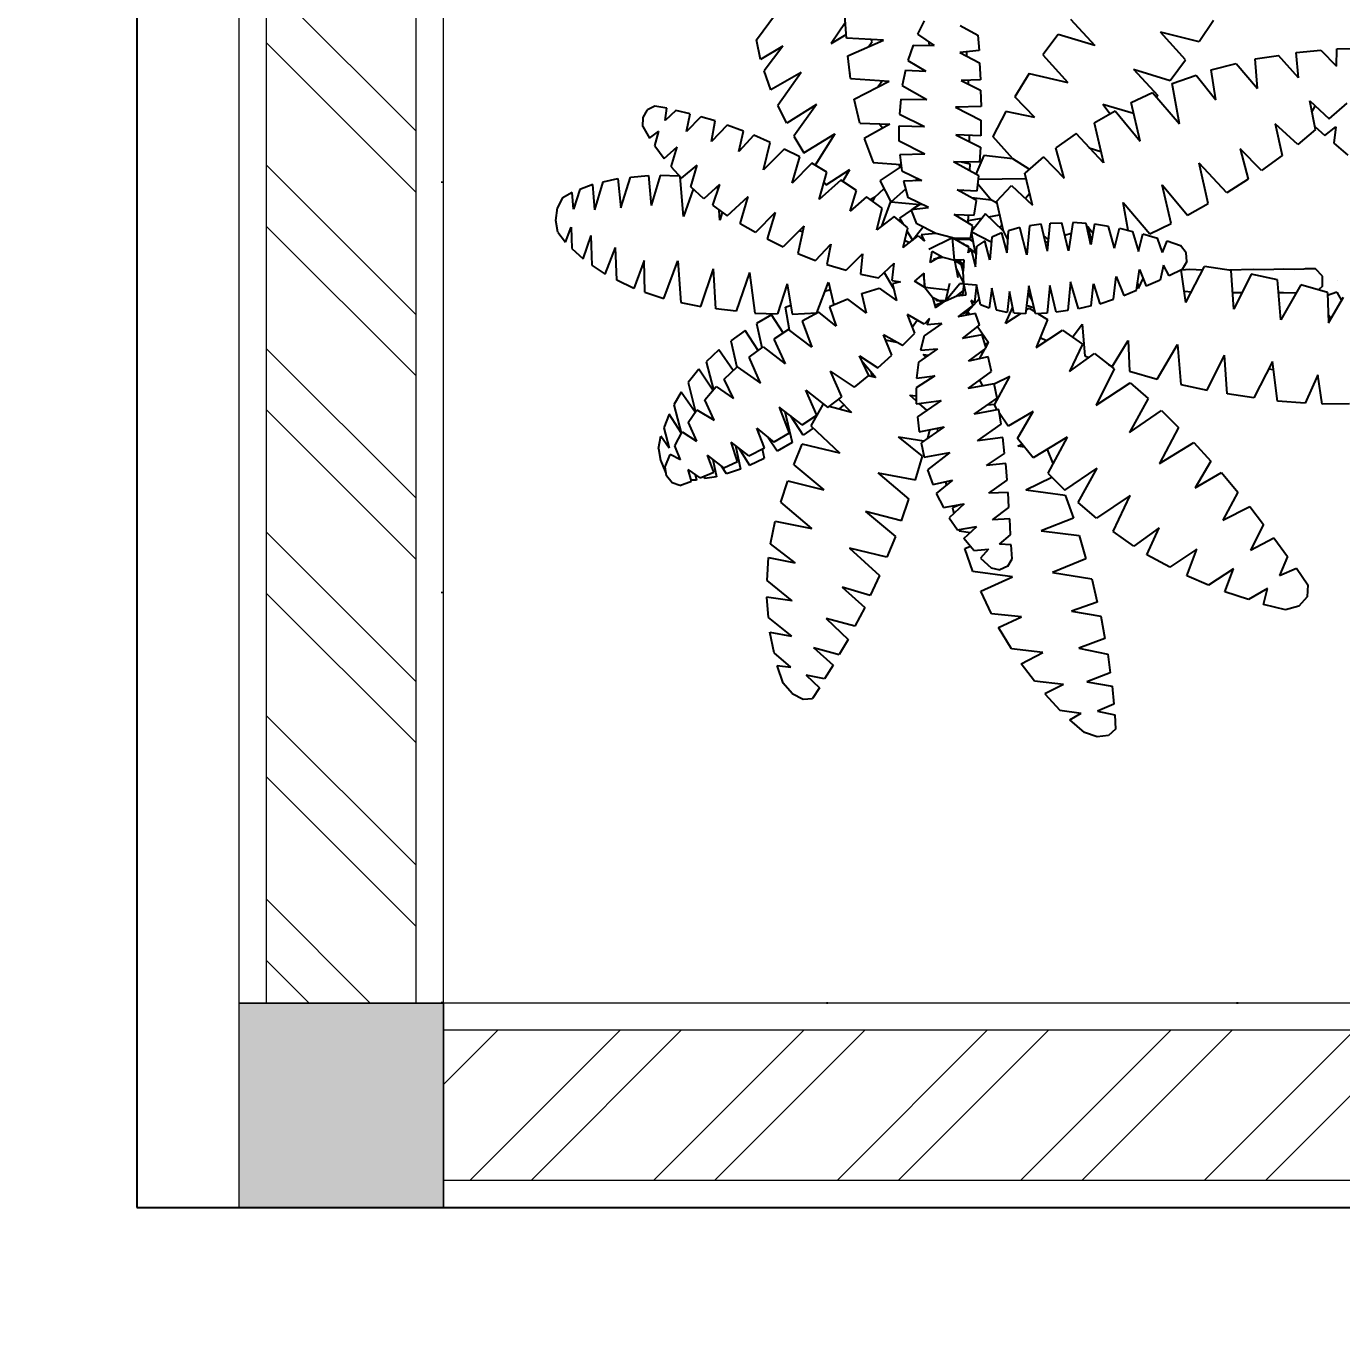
# Model space of a CAD drawing. Header units: millimetres. Extents: x -12161372 to 46643, y -9506984 to 15358.
# Drawn here: x 33984.1 to 34080.6, y 6024.3 to 6120.8 of the extents above; entities that cross this region are included whole.
import ezdxf

# ---------------------------------------------------------------- set-up
doc = ezdxf.new("R2010")
doc.units = ezdxf.units.MM
doc.linetypes.add('ACAD_ISO07W100', pattern=[3, 0, -3])
for name, color, linetype, lineweight in [('arsiran', 202, 'Continuous', 0), ('dimensi', 50, 'Continuous', 5), ('dinding', 110, 'Continuous', 9), ('kolom', 150, 'Continuous', 13), ('tumbuhan', 3, 'Continuous', 5)]:
    doc.layers.add(name, color=color, linetype=linetype, lineweight=lineweight)
doc.layers.add('DIENHOA', color=3, linetype='Continuous')
doc.layers.add('lantai', color=9, linetype='Continuous')
doc.layers.add('lahan', color=253, linetype='Continuous', plot=False)
doc.styles.get("Standard").update_dxf_attribs({"font": 'arial.ttf'})
doc.dimstyles.new('ISO-25', dxfattribs={"dimtxt": 4.5, "dimasz": 10, "dimexe": 10, "dimexo": 10, "dimtad": 1, "dimtxsty": 'Standard', "dimblk": 'ARCHTICK', "dimcen": 2.5, "dimclrt": 256, "dimadec": 0, "dimazin": 0, "dimtfac": 1, "dimtmove": 0, "dimatfit": 3, "dimfxl": 75, "dimfxlon": 1, "dimtfillclr": 256, "dimlwd": -1, "dimlwe": -1, "dimarcsym": 0})
pattern_1 = [(45, (-2274.681, -4513.269), (-6.735192, 6.735192), []), (45, (-2270.191, -4513.269), (-6.735192, 6.735192), [])]

# ---------------------------------------------------------------- blocks, each defined once
blk = doc.blocks.new('*U10')
at = {"layer": 'arsiran'}
h = blk.add_hatch(dxfattribs=at)
h.set_pattern_fill('ANSI32', color=256)
h.set_pattern_definition(pattern_1)
h.paths.add_polyline_path([(0, 5.5), (0, -5.5), (270, -5.5), (270, 5.5)])
blk.add_lwpolyline([(0, -5.5), (270, -5.5), (270, 5.5), (0, 5.5)], close=True, dxfattribs=at)
at = {"layer": 'dinding'}
blk.add_lwpolyline([(0, -7.5), (270, -7.5), (270, 7.5), (0, 7.5)], close=True, dxfattribs=at)
blk = doc.blocks.new('*U4')
at = {"layer": 'arsiran'}
h = blk.add_hatch(dxfattribs=at)
h.set_pattern_fill('ANSI32', color=256)
h.set_pattern_definition(pattern_1)
h.paths.add_polyline_path([(0, 5.5), (0, -5.5), (270, -5.5), (270, 5.5)])
blk.add_lwpolyline([(0, -5.5), (270, -5.5), (270, 5.5), (0, 5.5)], close=True, dxfattribs=at)
at = {"layer": 'dinding'}
blk.add_lwpolyline([(0, -7.5), (270, -7.5), (270, 7.5), (0, 7.5)], close=True, dxfattribs=at)
blk = doc.blocks.new('Cay60-mb')
at = {"layer": 'DIENHOA'}
for p, q in [((-329.02, 153.81), (-316.62, 170.5)), ((-271.15, 164.91), (-280.31, 151.35)), ((-270.48, 154.86), (-271.37, 169.98)), ((-219.76, 166.18), (-224.11, 157.61)), ((-196.3, 163.2), (-184.68, 156.87)), ((-124.35, 167.29), (-108.37, 150.09)), ((-30.95, 166.4), (-40.44, 152.4)), ((-280.31, 151.35), (-270.7, 157.24)), ((-246.35, 153.59), (-270.48, 154.86)), ((-224.11, 157.61), (-213.17, 150.01)), ((-184.68, 156.87), (-183.89, 146.89)), ((-132.28, 157.39), (-142.33, 143.98)), ((-108.37, 150.09), (-132.28, 157.39)), ((-40.44, 152.4), (-65.58, 158.8)), ((-49.27, 140.7), (-65.58, 158.8)), ((-326.45, 141.08), (-329.02, 153.81)), ((-311.82, 149.57), (-326.45, 141.08)), ((-311.82, 149.57), (-323.99, 133.63)), ((-269.47, 143.46), (-246.35, 153.59)), ((-256.07, 149.27), (-253.61, 152.77)), ((-253.61, 152.77), (-254.39, 153.96)), ((-226.91, 150.24), (-230.37, 140.33)), ((-226.91, 150.24), (-213.17, 150.01)), ((-216.29, 150.01), (-216.41, 152.17)), ((-183.89, 146.89), (-196.41, 145.55)), ((-191.83, 143.01), (-191.94, 145.99)), ((22.79, 145.47), (38.99, 146.96)), ((38.99, 146.96), (49.16, 136.68)), ((49.16, 136.68), (49.38, 147.85)), ((49.38, 147.85), (64.24, 148.15)), ((-267.69, 128.49), (-269.47, 143.46)), ((-230.37, 140.33), (-218.75, 133.33)), ((-196.41, 145.55), (-183.56, 138.77)), ((-183.56, 138.77), (-182.89, 127.74)), ((-142.33, 143.98), (-126.02, 125.88)), ((-59.33, 127.3), (-49.27, 140.7)), ((-32.62, 134.15), (-16.2, 138.32)), ((-16.2, 138.32), (-2.35, 122.16)), ((-3.91, 141.3), (11.28, 143.68)), ((-2.35, 122.16), (-3.91, 141.3)), ((24.35, 129.01), (11.28, 143.68)), ((24.35, 129.01), (22.79, 145.47)), ((-319.75, 121.19), (-323.99, 133.63)), ((-299.86, 132.59), (-319.75, 121.19)), ((-299.86, 132.59), (-315.06, 110.99)), ((-268.24, 132.36), (-268.36, 132.14)), ((-268.36, 132.14), (-268.24, 132.21)), ((-268.36, 132.14), (-268.13, 131.47)), ((-268.24, 132.21), (-268.24, 132.36)), ((-231.93, 134.08), (-234.06, 123.95)), ((-231.93, 134.08), (-218.75, 133.33)), ((-151.16, 131.77), (-160.66, 116.57)), ((-151.16, 131.77), (-126.02, 125.88)), ((-83.23, 134.67), (-59.33, 127.3)), ((-83.23, 134.67), (-67.26, 117.47)), ((-57.98, 125.21), (-42.34, 130.8)), ((-42.34, 130.8), (-29.61, 114.71)), ((-29.61, 114.71), (-32.62, 134.15)), ((-267.69, 128.49), (-242.66, 126.93)), ((-265.45, 115.08), (-242.66, 126.93)), ((-250.03, 123.13), (-247.13, 127.15)), ((-234.06, 123.95), (-217.97, 114.78)), ((-182.89, 127.74), (-195.63, 127.22)), ((-195.63, 127.22), (-182.89, 121.04)), ((-190.82, 124.84), (-190.82, 127.37)), ((-182.89, 121.04), (-182.55, 110.32)), ((-53.29, 99.07), (-57.98, 125.21)), ((-261.65, 99.37), (-265.45, 115.08)), ((-234.95, 115.16), (-235.73, 105.33)), ((-234.95, 115.16), (-217.97, 114.78)), ((-147.59, 103.17), (-160.66, 116.57)), ((-103.23, 111.88), (-83.23, 106)), ((-103.23, 111.88), (-98.32, 105.62)), ((-84.8, 112.85), (-70.72, 119.48)), ((-78.77, 87.6), (-84.8, 112.85)), ((-70.72, 119.48), (-53.29, 99.07)), ((-67.26, 117.47), (-68.15, 116.42)), ((35.53, 95.2), (31.84, 114.04)), ((31.84, 114.04), (44.46, 102.2)), ((44.46, 102.2), (56.19, 112.48)), ((-403.2, 97.21), (-402.98, 103.17)), ((-402.98, 103.17), (-400.07, 108.16)), ((-395.27, 110.61), (-400.07, 108.16)), ((-387.45, 109.2), (-395.27, 110.61)), ((-388.68, 101.23), (-387.45, 109.2)), ((-381.64, 107.71), (-388.68, 101.23)), ((-372.26, 105.55), (-381.64, 107.71)), ((-374.83, 94), (-372.26, 105.55)), ((-365.44, 103.54), (-374.83, 94)), ((-355.94, 100.86), (-365.44, 103.54)), ((-309.36, 99.37), (-315.06, 110.99)), ((-289.92, 111.51), (-309.36, 99.37)), ((-289.92, 111.51), (-304.78, 90.88)), ((-235.73, 105.33), (-219.53, 97.28)), ((-182.55, 110.32), (-199.31, 109.87)), ((-199.31, 109.87), (-182.67, 101.3)), ((-197.19, 109.87), (-198.42, 109.35)), ((-166.47, 107.04), (-174.85, 90.73)), ((-147.59, 103.17), (-166.47, 107.04)), ((-108.82, 99.74), (-95.19, 107.41)), ((-95.19, 107.41), (-78.77, 87.6)), ((33.18, 106.67), (35.19, 110.61)), ((35.19, 110.61), (35.3, 110.69)), ((-403.2, 97.21), (-398.85, 89.68)), ((-358.51, 87.52), (-355.94, 100.86)), ((-348.24, 98.1), (-358.51, 87.52)), ((-337.51, 94.3), (-348.24, 98.1)), ((-261.65, 99.37), (-242.21, 98.77)), ((-242.21, 98.77), (-258.86, 89.54)), ((-246.91, 96.16), (-249.03, 98.92)), ((-235.96, 97.8), (-219.53, 97.28)), ((-235.96, 87.75), (-235.96, 97.8)), ((-219.87, 97.28), (-219.76, 97.28)), ((-182.67, 101.3), (-182.67, 91.25)), ((-108.82, 99.74), (-102.79, 73.45)), ((9.27, 98.92), (13.74, 78.36)), ((23.91, 85.59), (9.27, 98.92)), ((35.53, 95.2), (23.91, 85.59)), ((35.08, 97.28), (41.56, 91.47)), ((41.56, 91.47), (48.82, 97.13)), ((48.82, 97.13), (47.48, 86.48)), ((-398.85, 89.68), (-392.81, 94.15)), ((-395.27, 84.55), (-392.81, 94.15)), ((-340.64, 80.9), (-337.51, 94.3)), ((-330.92, 91.55), (-340.64, 80.9)), ((-320.08, 86.93), (-330.92, 91.55)), ((-324.44, 69.05), (-320.08, 86.93)), ((-304.78, 90.88), (-298.3, 80)), ((-298.3, 80), (-277.96, 92.37)), ((-277.96, 92.37), (-290.92, 72.03)), ((-258.86, 89.54), (-253.05, 73.82)), ((-219.2, 79.18), (-235.96, 87.75)), ((-182.67, 91.25), (-199.09, 91.77)), ((-199.09, 91.77), (-182.89, 83.73)), ((-190.15, 87.3), (-190.15, 91.47)), ((-161.89, 76.13), (-174.85, 90.73)), ((-120.66, 92.66), (-133.84, 83.35)), ((-102.79, 73.45), (-120.66, 92.66)), ((47.48, 86.48), (56.53, 78.59)), ((-395.27, 84.55), (-389.35, 76.43)), ((-389.35, 76.43), (-380.75, 83.95)), ((-384.66, 70.92), (-380.75, 83.95)), ((-311.03, 82.46), (-324.44, 69.05)), ((-300.75, 77.4), (-311.03, 82.46)), ((-305.78, 60.19), (-300.75, 77.4)), ((-219.2, 79.18), (-235.62, 78.81)), ((-235.62, 78.81), (-234.28, 68.23)), ((-180.88, 78.44), (-186.02, 66.15)), ((-182.89, 83.73), (-183.56, 73.89)), ((-161.89, 76.13), (-180.88, 78.44)), ((-141.89, 77.47), (-154.07, 66.82)), ((-141.89, 77.47), (-128.48, 63.47)), ((-128.48, 63.47), (-133.84, 83.35)), ((-112.17, 83.43), (-104.57, 80.97)), ((-13.63, 82.76), (-8.49, 62.95)), ((0.22, 68.46), (-13.63, 82.76)), ((13.74, 78.36), (0.22, 68.46)), ((-384.66, 70.92), (-377.95, 63.47)), ((-377.95, 63.47), (-367.68, 71.96)), ((-371.92, 57.81), (-367.68, 71.96)), ((-293.05, 73.3), (-305.78, 60.19)), ((-283.1, 67.49), (-293.05, 73.3)), ((-283.66, 59.22), (-268.24, 69.13)), ((-272.82, 61.38), (-268.24, 69.13)), ((-253.05, 73.82), (-234.84, 72.41)), ((-234.73, 71.06), (-248.36, 61.98)), ((-235.29, 70.69), (-236.07, 72.55)), ((-183.56, 73.89), (-200.65, 74.27)), ((-184.12, 65.18), (-200.65, 74.27)), ((-195.51, 74.12), (-189.93, 73)), ((-189.93, 73), (-190.15, 68.46)), ((-151.16, 69.43), (-161.89, 76.13)), ((-34.52, 47.08), (-40.44, 73.37)), ((-22.35, 53.93), (-40.44, 73.37)), ((-434.6, 42.84), (-429.01, 61.08)), ((-429.01, 61.08), (-419.51, 63.32)), ((-419.51, 63.32), (-417.5, 44.25)), ((-417.5, 44.25), (-411.25, 64.21)), ((-411.25, 64.21), (-399.4, 65.33)), ((-399.4, 65.33), (-397.73, 45.67)), ((-391.81, 65.26), (-397.73, 45.67)), ((-379.41, 64.96), (-391.81, 65.26)), ((-376.61, 38.44), (-378.96, 64.51)), ((-288.13, 49.54), (-283.1, 67.49)), ((-274.05, 62.28), (-288.13, 49.54)), ((-285, 60.86), (-283.66, 59.22)), ((-263.78, 55.57), (-274.05, 62.28)), ((-241.32, 48.05), (-248.36, 61.98)), ((-234.28, 68.23), (-221.21, 62.13)), ((-221.21, 62.13), (-233.16, 61.68)), ((-233.16, 61.68), (-230.48, 51.03)), ((-225.57, 61.9), (-224, 63.32)), ((-185.24, 55.2), (-184.12, 65.18)), ((-184.45, 62.95), (-153.28, 63.32)), ((-149.04, 46.04), (-154.07, 66.82)), ((-8.49, 62.95), (-22.35, 53.93)), ((-449.34, 54.23), (-455.71, 50.58)), ((-448.45, 43.36), (-449.34, 54.23)), ((-444.32, 56.24), (-448.45, 43.36)), ((-435.71, 59.45), (-444.32, 56.24)), ((-434.6, 42.84), (-435.71, 59.45)), ((-370.36, 56.39), (-376.61, 38.44)), ((-363.43, 50.14), (-371.92, 57.81)), ((-353.26, 59.37), (-363.43, 50.14)), ((-353.26, 59.37), (-357.73, 45.89)), ((-354.27, 56.32), (-354.38, 58.33)), ((-348.24, 39.04), (-334.61, 51.7)), ((-339.63, 33.75), (-334.61, 51.7)), ((-268.02, 42.02), (-263.78, 55.57)), ((-251.82, 51.18), (-245.9, 56.91)), ((-231.93, 56.39), (-241.32, 48.05)), ((-198.19, 56.02), (-185.24, 55.2)), ((-185.68, 49.09), (-198.19, 56.02)), ((-194.17, 55.72), (-196.07, 54.75)), ((-184.79, 59.89), (-175.74, 49.24)), ((-172.61, 48.27), (-162.78, 58.85)), ((-162.78, 58.85), (-149.04, 46.04)), ((-150.94, 53.41), (-153.73, 50.36)), ((-58.54, 33.97), (-64.58, 59.22)), ((-64.58, 59.22), (-48.04, 39.41)), ((-459.85, 35.84), (-458.84, 44.1)), ((-455.71, 50.58), (-458.84, 44.1)), ((-357.73, 45.89), (-348.24, 39.04)), ((-257.3, 51.33), (-268.02, 42.02)), ((-247.02, 43.88), (-257.3, 51.33)), ((-251.82, 51.18), (-254.84, 49.47)), ((-253.27, 48.35), (-251.82, 51.18)), ((-250.7, 29.8), (-247.02, 43.88)), ((-247.35, 32.33), (-241.54, 48.27)), ((-241.32, 48.05), (-222.66, 46.34)), ((-216.96, 44.33), (-230.48, 51.03)), ((-228.25, 43.21), (-216.96, 44.33)), ((-224.56, 33.68), (-228.25, 43.21)), ((-222.66, 46.34), (-227.24, 43.28)), ((-224.67, 46.49), (-224.11, 45.29)), ((-222.66, 46.34), (-221.54, 46.49)), ((-175.74, 49.24), (-188.92, 50.81)), ((-187.13, 39.48), (-185.68, 49.09)), ((-172.39, 47.16), (-175.74, 49.24)), ((-172.61, 48.27), (-168.14, 29.13)), ((-86.59, 29.43), (-89.94, 47.68)), ((-89.94, 47.68), (-72.62, 27.27)), ((-48.04, 39.41), (-34.52, 47.08)), ((-458.62, 28.31), (-459.85, 35.84)), ((-353.04, 36.13), (-353.49, 42.76)), ((-351.36, 41.2), (-353.04, 36.13)), ((-316.95, 41.12), (-329.69, 28.01)), ((-316.95, 41.12), (-322.09, 23.92)), ((-239.31, 38.44), (-250.7, 29.8)), ((-230.37, 31.22), (-239.31, 38.44)), ((-228.14, 42.69), (-235.84, 37.47)), ((-235.84, 37.47), (-233.72, 33.9)), ((-187.92, 32.48), (-200.21, 39.86)), ((-200.21, 39.86), (-187.13, 39.48)), ((-190.93, 34.2), (-190.71, 39.56)), ((-190.93, 35.84), (-182.11, 37.47)), ((-179.76, 40.38), (-188.59, 29.06)), ((-168.14, 29.13), (-179.76, 40.38)), ((-177.64, 38.29), (-170.6, 39.56)), ((-137.53, 34.12), (-129.93, 34.42)), ((-125.58, 16.25), (-129.93, 34.42)), ((-122.78, 34.57), (-125.58, 16.25)), ((-114.18, 33.97), (-122.78, 34.57)), ((-458.62, 28.31), (-453.59, 21.76)), ((-453.59, 21.76), (-450.01, 31.52)), ((-450.01, 31.52), (-449.46, 17.59)), ((-442.08, 10.88), (-436.83, 26.08)), ((-436.27, 6.64), (-436.83, 26.08)), ((-329.69, 28.01), (-339.63, 33.75)), ((-298.3, 32.26), (-311.7, 18.78)), ((-298.3, 32.26), (-302.21, 14.38)), ((-301.2, 29.36), (-299.08, 28.69)), ((-233.83, 33.97), (-233.83, 33.97)), ((-233.5, 18.26), (-230.37, 31.22)), ((-233.5, 18.26), (-223.56, 25.85)), ((-230.93, 29.13), (-227.24, 23.1)), ((-227.24, 23.1), (-220.65, 31.66)), ((-212.05, 27.49), (-224.56, 33.68)), ((-223.56, 25.85), (-219.53, 22.43)), ((-212.05, 27.49), (-221.66, 26.67)), ((-221.66, 26.67), (-219.53, 22.43)), ((-201.21, 24.59), (-212.05, 27.49)), ((-189.48, 24.37), (-187.92, 32.48)), ((-186.24, 14.53), (-188.81, 28.24)), ((-188.7, 28.61), (-175.96, 21.98)), ((-169.04, 27.94), (-175.63, 24.96)), ((-169.04, 32.86), (-170.38, 31.22)), ((-165.68, 14.91), (-169.04, 27.94)), ((-168.14, 29.13), (-165.24, 23.17)), ((-165.68, 14.91), (-164.79, 29.28)), ((-157.42, 31.37), (-164.79, 29.28)), ((-152.84, 13.64), (-157.42, 31.37)), ((-150.94, 32.41), (-152.84, 13.64)), ((-143.34, 33.53), (-150.94, 32.41)), ((-139.32, 16.02), (-143.34, 33.53)), ((-139.32, 16.02), (-137.53, 34.12)), ((-123.9, 27.49), (-128.03, 26.08)), ((-111.05, 19.97), (-114.18, 33.97)), ((-113.96, 32.56), (-112.5, 31.44)), ((-112.5, 31.44), (-113.62, 31.07)), ((-112.5, 31.44), (-110.83, 21.54)), ((-112.5, 31.44), (-109.71, 27.79)), ((-108.71, 33.6), (-111.05, 19.97)), ((-99.43, 32.11), (-108.71, 33.6)), ((-95.63, 17.81), (-99.43, 32.11)), ((-95.63, 17.81), (-92.4, 30.92)), ((-92.4, 30.92), (-83.79, 28.76)), ((-83.79, 28.76), (-79.99, 15.73)), ((-79.99, 15.73), (-77.09, 27.2)), ((-77.09, 27.2), (-67.59, 24.44)), ((-72.62, 27.27), (-58.54, 33.97)), ((-449.46, 17.59), (-442.08, 10.88)), ((-427.78, 0.83), (-420.97, 18.26)), ((-420.07, -3.04), (-420.97, 18.26)), ((-322.09, 23.92), (-311.7, 18.78)), ((-290.59, 9.92), (-280.65, 20.49)), ((-280.65, 20.49), (-283.21, 7.16)), ((-229.37, 21.39), (-232.49, 22.8)), ((-227.69, 22.73), (-227.47, 23.4)), ((-227.24, 23.1), (-227.24, 23.02)), ((-201.21, 24.59), (-216.74, 17.07)), ((-199.98, 10.06), (-201.21, 24.59)), ((-190.37, 18.41), (-201.21, 24.59)), ((-201.21, 24.59), (-189.48, 24.37)), ((-199.87, 24.51), (-200.54, 24.14)), ((-199.76, 23.69), (-190.15, 23.77)), ((-194.51, 21.24), (-194.73, 20.86)), ((-192.61, 19.6), (-194.51, 21.24)), ((-193.61, 20.19), (-191.04, 19.45)), ((-191.04, 19.45), (-191.16, 18.78)), ((-191.04, 14.91), (-190.37, 18.41)), ((-190.15, 23.77), (-190.6, 24.37)), ((-190.49, 17.89), (-186.24, 14.53)), ((-190.15, 23.77), (-187.69, 22.21)), ((-186.35, 5.75), (-185.46, 19.23)), ((-180.21, 22.73), (-185.46, 19.23)), ((-176.86, 10.21), (-180.21, 22.73)), ((-175.63, 24.96), (-176.86, 10.21)), ((-152.5, 17.22), (-153.73, 16.77)), ((-138.65, 23.55), (-141.55, 25.71)), ((-140.66, 21.61), (-138.76, 22.35)), ((-64.24, 15.13), (-67.59, 24.44)), ((-64.24, 15.13), (-61.34, 22.65)), ((-61.34, 22.65), (-52.51, 19.67)), ((-48.94, 14.91), (-52.51, 19.67)), ((-402.42, 9.77), (-409.12, -8.33)), ((-401.86, -10.86), (-402.42, 9.77)), ((-389.57, -14.96), (-380.41, 9.62)), ((-380.41, 9.62), (-378.51, -17.49)), ((-302.21, 14.38), (-290.59, 9.92)), ((-270.7, 3.59), (-259.86, 14.24)), ((-259.86, 14.24), (-261.32, 0.98)), ((-215.74, 8.58), (-214.62, 15.87)), ((-208.92, 12.75), (-215.74, 8.58)), ((-214.62, 15.87), (-207.58, 12.08)), ((-213.5, 10.96), (-207.58, 12.08)), ((-213.5, 10.96), (-213.05, 10.21)), ((-207.58, 12.08), (-199.98, 10.06)), ((-193.84, 10.29), (-199.98, 10.06)), ((-199.98, 10.06), (-197.86, -1.33)), ((-199.98, 10.06), (-194.17, 6.34)), ((-199.09, 9.47), (-199.31, 10.06)), ((-197.19, 8.87), (-199.09, 9.39)), ((-196.18, 10.06), (-197.52, 8.43)), ((-194.4, 2.91), (-196.18, 10.06)), ((-193.84, 10.29), (-194.4, 2.91)), ((-189.03, 16.69), (-191.04, 14.91)), ((-189.03, 16.69), (-186.35, 5.75)), ((-187.47, 15.43), (-186.58, 15.8)), ((-186.24, 14.53), (-185.91, 13.64)), ((-165.57, 16.69), (-166.24, 16.99)), ((-48.49, 9.1), (-51.51, 3.96)), ((-48.49, 9.1), (-48.94, 14.91)), ((-436.27, 6.64), (-427.78, 0.83)), ((-365.44, -20.17), (-357.17, 4.33)), ((-355.61, -21.74), (-357.17, 4.33)), ((-333.6, 2.02), (-342.43, -23.3)), ((-333.6, 2.02), (-330.25, -24.57)), ((-283.21, 7.16), (-270.7, 3.59)), ((-261.32, 0.98), (-249.47, -1.41)), ((-249.47, -1.41), (-239.31, 8.2)), ((-245.9, 2.02), (-239.87, -8.03)), ((-240.65, -3.27), (-239.31, 8.2)), ((-219.87, 1.57), (-226.13, -3.56)), ((-220.43, 1.13), (-219.87, 0.61)), ((-219.87, 1.57), (-219.65, -6.25)), ((-199.09, 5.07), (-193.84, -5.35)), ((-195.85, 8.43), (-194.06, 7.91)), ((-193.84, -5.35), (-194.4, 2.91)), ((-81.22, -9.6), (-79.21, 3.88)), ((-78.88, 2.99), (-79.44, 2.99)), ((-79.21, 3.88), (-74.85, -6.99)), ((-63.68, 6.79), (-65.81, -2.89)), ((-59.88, -0.21), (-63.68, 6.79)), ((-51.51, 3.96), (-59.88, -0.21)), ((-46.48, 3.88), (-52.06, 3.59)), ((-49.05, -17.57), (-52.06, 3.66)), ((-49.05, -17.57), (-36.98, 5.97)), ((-38.21, 3.59), (-46.48, 3.88)), ((-19.55, 3.36), (-36.98, 5.97)), ((-5.14, 4.03), (-20.61, 3.52)), ((-17.88, -21.81), (-19.55, 3.36)), ((-6.48, 0.98), (-17.88, -21.81)), ((10.72, -2.67), (-6.48, 0.98)), ((1.9, 3.73), (-5.14, 4.03)), ((14.52, 4.11), (1.9, 3.73)), ((21.9, 3.88), (14.52, 4.11)), ((27.93, 4.26), (21.9, 3.88)), ((28.82, 4.33), (27.93, 4.26)), ((35.41, 4.33), (28.82, 4.33)), ((39.99, -0.29), (35.41, 4.33)), ((-409.12, -8.33), (-420.07, -3.04)), ((-309.02, -5.43), (-315.39, -24.94)), ((-309.02, -5.43), (-305.78, -25.16)), ((-289.81, -24.27), (-282.21, -4.31)), ((-282.21, -4.31), (-278.63, -19.21)), ((-260.42, -11.76), (-249.14, -8.11)), ((-249.14, -8.11), (-237.74, -16.3)), ((-240.65, -3.27), (-235.17, -4.09)), ((-235.17, -4.09), (-240.43, -5.43)), ((-240.43, -5.43), (-237.74, -16.3)), ((-219.31, -7.81), (-226.13, -3.56)), ((-220.09, -0.21), (-219.31, -7.81)), ((-219.87, -0.21), (-220.09, -0.21)), ((-219.65, -6.25), (-219.53, -6.32)), ((-204.23, -9.6), (-219.31, -7.81)), ((-219.31, -7.81), (-214.28, -14.14)), ((-203.22, -5.2), (-205.79, -16.45)), ((-205.79, -16.45), (-196.63, -5.28)), ((-193.84, -5.35), (-196.63, -5.28)), ((-193.84, -5.35), (-194.73, -12.88)), ((-192.27, -12.58), (-193.84, -5.35)), ((-193.84, -5.35), (-185.57, -6.02)), ((-185.57, -6.02), (-186.8, -17.49)), ((-182.89, -19.13), (-185.57, -6.02)), ((-175.63, -8.18), (-177.3, -21.29)), ((-172.5, -22.48), (-175.63, -8.18)), ((-151.5, -6.69), (-153.73, -25.02)), ((-147.14, -24.87), (-151.5, -6.69)), ((-137.75, -6.4), (-139.54, -24.57)), ((-133.73, -23.97), (-137.75, -6.4)), ((-124.24, -4.09), (-126.13, -22.86)), ((-119.1, -21.74), (-124.24, -4.09)), ((-110.72, -19.73), (-109.38, -5.28)), ((-109.38, -5.28), (-105.24, -18.39)), ((-96.31, -15.33), (-94.52, -0.59)), ((-94.52, -0.59), (-89.49, -13.1)), ((-80.55, -4.68), (-79.88, -8.41)), ((-79.21, -6.84), (-80.22, -6.77)), ((-79.88, -8.41), (-76.98, -2)), ((-65.81, -2.89), (-74.85, -6.99)), ((12.85, -28.81), (10.72, -2.67)), ((25.81, -6.02), (12.85, -28.81)), ((43.23, -10.94), (25.81, -6.02)), ((39.99, -6.84), (37.42, -9.37)), ((39.99, -6.84), (39.99, -0.29)), ((49.94, -3.19), (49.94, -3.19)), ((49.94, -3.19), (49.94, -3.19)), ((-401.86, -10.86), (-389.57, -14.96)), ((-281.09, -9.23), (-284.56, -10.34)), ((-269.47, -15.41), (-281.43, -20.32)), ((-257.41, -24.42), (-269.47, -15.41)), ((-257.41, -24.42), (-260.42, -11.76)), ((-214.28, -14.14), (-207.24, -17.49)), ((-214.28, -14.14), (-212.27, -21.14)), ((-214.17, -14.81), (-213.84, -14.36)), ((-212.27, -21.14), (-205.79, -16.45)), ((-211.71, -16.38), (-211.38, -15.56)), ((-205.79, -16.45), (-211.71, -16.38)), ((-205.79, -16.45), (-198.53, -13.32)), ((-198.53, -13.32), (-193.06, -8.93)), ((-198.53, -13.32), (-192.27, -12.58)), ((-198.08, -12.95), (-197.86, -13.25)), ((-194.84, -12.88), (-196.41, -11.61)), ((-194.73, -12.88), (-194.84, -12.88)), ((-183.78, -15.11), (-191.27, -23.45)), ((-186.8, -17.49), (-189.03, -16.3)), ((-187.8, -19.35), (-189.03, -16.3)), ((-175.29, -10.19), (-175.96, -10.64)), ((-164.01, -10.42), (-165.68, -24.05)), ((-163.45, -13.4), (-164.34, -12.88)), ((-161.22, -24.42), (-164.01, -10.42)), ((-152.17, -11.53), (-149.26, -16.45)), ((-105.24, -18.39), (-96.31, -15.33)), ((-89.49, -13.1), (-81.22, -9.6)), ((-49.83, -10.49), (-50.05, -10.49)), ((-45.58, -10.72), (-49.83, -10.49)), ((-18.66, -11.09), (-17.32, -11.09)), ((-17.32, -11.09), (-12.51, -10.94)), ((11.39, -11.09), (14.52, -10.94)), ((14.52, -10.94), (21.9, -11.31)), ((21.9, -11.31), (22.79, -11.31)), ((49.38, -10.86), (43.23, -13.1)), ((43.23, -10.94), (43.9, -30.82)), ((43.9, -30.82), (53.74, -13.99)), ((49.38, -10.86), (52.4, -16.23)), ((-378.51, -17.49), (-365.44, -20.17)), ((-342.43, -23.3), (-355.61, -21.74)), ((-330.25, -24.57), (-315.39, -24.94)), ((-319.3, -25.61), (-329.13, -31.27)), ((-311.59, -37.38), (-319.3, -25.61)), ((-310.14, -20.62), (-306.79, -19.21)), ((-307.57, -35.67), (-310.14, -20.62)), ((-305.78, -25.16), (-289.81, -24.27)), ((-288.35, -23.9), (-299.3, -29.71)), ((-277.18, -33.06), (-288.35, -23.9)), ((-281.43, -20.32), (-277.18, -33.06)), ((-219.76, -31.72), (-230.59, -25.39)), ((-225.9, -37.6), (-230.59, -25.39)), ((-212.83, -19.21), (-207.69, -17.27)), ((-187.8, -19.35), (-197.86, -26.88)), ((-186.24, -24.79), (-197.86, -26.88)), ((-195.63, -25.16), (-191.27, -23.45)), ((-191.27, -23.45), (-192.5, -25.91)), ((-191.94, -22.48), (-191.27, -23.45)), ((-191.27, -23.45), (-191.27, -21.96)), ((-191.27, -23.45), (-189.93, -25.46)), ((-183.67, -32.17), (-186.24, -24.79)), ((-177.3, -21.29), (-182.89, -19.13)), ((-165.68, -24.05), (-172.5, -22.48)), ((-166.69, -31.35), (-162, -20.62)), ((-156.63, -24.79), (-166.69, -31.35)), ((-153.73, -25.02), (-161.22, -24.42)), ((-153.51, -22.78), (-151.16, -21.22)), ((-148.14, -20.99), (-153.17, -19.58)), ((-151.16, -21.22), (-147.47, -23.53)), ((-147.59, -23.45), (-147.59, -23.53)), ((-139.54, -24.57), (-147.14, -24.87)), ((-145.46, -24.87), (-139.21, -28.66)), ((-126.13, -22.86), (-133.73, -23.97)), ((-110.72, -19.73), (-119.1, -21.74)), ((43.68, -25.24), (45.58, -27.85)), ((-329.13, -31.27), (-325.56, -46.91)), ((-299.3, -29.71), (-293.05, -46.61)), ((-227.47, -33.73), (-224.23, -29.19)), ((-216.18, -27.99), (-219.76, -31.72)), ((-208.14, -31.35), (-219.76, -39.24)), ((-217.75, -32.24), (-216.18, -27.99)), ((-208.14, -31.35), (-217.75, -32.24)), ((-197.08, -26.28), (-197.08, -26.58)), ((-183.67, -32.17), (-194.84, -41.03)), ((-184.9, -33.13), (-177.75, -43.56)), ((-166.24, -30.15), (-165.46, -30.53)), ((-139.21, -28.66), (-146.69, -46.91)), ((-123.01, -40.21), (-116.75, -31.79)), ((-116.75, -31.79), (-114.85, -52.42)), ((-336.39, -35.89), (-345.78, -42.52)), ((-345.78, -42.52), (-341.98, -59.72)), ((-328.01, -48.85), (-336.39, -35.89)), ((-308.13, -35.14), (-317.74, -41.4)), ((-317.74, -41.4), (-310.47, -57.64)), ((-293.05, -46.61), (-308.13, -35.14)), ((-233.83, -45.57), (-246.23, -38.57)), ((-240.76, -51.83), (-246.23, -38.57)), ((-237.52, -43.56), (-244.89, -42.07)), ((-233.83, -45.57), (-225.9, -37.6)), ((-219.76, -39.24), (-222.21, -48.7)), ((-182, -38.57), (-194.84, -41.03)), ((-179.31, -47.43), (-182, -38.57)), ((-146.69, -46.91), (-129.6, -35.52)), ((-144.12, -40.43), (-144.01, -40.43)), ((-144.01, -40.43), (-139.88, -42.37)), ((-129.6, -35.52), (-116.53, -44.68)), ((-96.98, -59.05), (-86.7, -42.37)), ((-86.7, -42.37), (-85.8, -62.33)), ((-353.6, -48.48), (-361.98, -56.3)), ((-344.33, -62.03), (-353.6, -48.48)), ((-333.94, -53.32), (-324.77, -46.39)), ((-324.77, -46.39), (-310.47, -57.64)), ((-210.93, -47.88), (-223.44, -56.45)), ((-222.21, -48.7), (-210.93, -47.88)), ((-190.82, -55.92), (-179.31, -47.43)), ((-183.56, -54.36), (-180.21, -48.1)), ((-180.21, -44.83), (-177.75, -43.56)), ((-179.54, -46.84), (-177.75, -43.56)), ((-116.53, -44.68), (-124.91, -62.63)), ((-124.91, -62.63), (-108.71, -50.86)), ((-108.71, -50.86), (-95.86, -60.84)), ((-67.82, -67.54), (-54.52, -44.9)), ((-54.52, -44.9), (-52.4, -71.04)), ((-361.98, -56.3), (-357.17, -74.55)), ((-350.25, -67.54), (-341.76, -59.57)), ((-341.76, -59.57), (-326.56, -70.23)), ((-326.56, -70.23), (-333.94, -53.32)), ((-261.88, -52.42), (-249.92, -60.24)), ((-255.84, -65.09), (-261.88, -52.42)), ((-260.54, -55.4), (-251.15, -66.5)), ((-249.92, -60.24), (-240.76, -51.83)), ((-223.44, -56.45), (-224.78, -66.95)), ((-220.32, -51.53), (-216.74, -51.9)), ((-218.64, -53.17), (-220.32, -51.53)), ((-178.09, -53.09), (-190.82, -55.92)), ((-175.74, -62.48), (-178.09, -53.09)), ((-114.85, -52.42), (-112.28, -53.47)), ((-99.32, -58.23), (-96.98, -59.05)), ((-35.19, -74.77), (-23.8, -51.98)), ((-22.12, -77.08), (-23.8, -51.98)), ((7.37, -56.15), (-4.69, -79.68)), ((10.72, -81.84), (7.37, -56.15)), ((-366.78, -61.06), (-373.71, -69.7)), ((-357.51, -74.84), (-366.78, -61.06)), ((-344.1, -80.21), (-350.25, -67.54)), ((-265.23, -72.91), (-280.76, -62.26)), ((-273.49, -79.16), (-280.76, -62.26)), ((-265.23, -72.91), (-255.84, -65.09)), ((-251.15, -66.5), (-256.18, -65.38)), ((-255.84, -65.09), (-255.95, -65.23)), ((-255.95, -65.23), (-255.73, -65.53)), ((-253.72, -65.98), (-254.39, -62.78)), ((-212.83, -65.46), (-225.01, -73.28)), ((-224.78, -66.95), (-212.83, -65.46)), ((-190.93, -73.73), (-175.74, -62.48)), ((-181.44, -72.01), (-183.34, -68.14)), ((-163.9, -65.76), (-174.06, -70.9)), ((-173.95, -84.38), (-163.9, -65.76)), ((-95.86, -60.84), (-107.48, -84.53)), ((-85.8, -62.33), (-67.82, -67.54)), ((8.04, -61.59), (4.8, -61.06)), ((37.09, -64.86), (28.82, -83.18)), ((39.77, -83.86), (37.09, -64.86)), ((-378.29, -75.96), (-382.98, -84.3)), ((-369.13, -89.14), (-378.29, -75.96)), ((-373.71, -69.7), (-368.9, -88.85)), ((-362.76, -81.1), (-355.39, -72.46)), ((-355.39, -72.46), (-344.1, -80.21)), ((-289.69, -91.01), (-296.96, -74.84)), ((-296.96, -74.84), (-282.54, -86.02)), ((-225.01, -73.28), (-224.9, -83.63)), ((-174.06, -70.67), (-190.93, -73.73)), ((-172.16, -80.06), (-174.06, -70.67)), ((-107.48, -84.53), (-85.47, -69.93)), ((-85.47, -69.93), (-73.63, -80.13)), ((-52.4, -71.04), (-35.19, -74.77)), ((-4.69, -79.68), (-22.12, -77.08)), ((-382.98, -84.3), (-378.18, -102.62)), ((-356.73, -94.43), (-362.76, -81.1)), ((-285.78, -84.15), (-293.6, -97.93)), ((-282.54, -86.02), (-273.49, -79.16)), ((-267.13, -89.29), (-281.65, -85.34)), ((-275.62, -80.73), (-267.13, -89.29)), ((-272.04, -84.38), (-275.28, -87.06)), ((-225.01, -81.77), (-229.03, -78.05)), ((-229.03, -78.05), (-225.01, -78.42)), ((-224.9, -83.63), (-208.7, -81.4)), ((-208.7, -81.4), (-224.11, -92.2)), ((-223.11, -83.41), (-218.08, -87.95)), ((-209.48, -81.55), (-209.14, -81.7)), ((-187.13, -90.33), (-172.16, -80.06)), ((-178.53, -84.38), (-173.73, -83.86)), ((-172.05, -87.5), (-173.95, -84.38)), ((-73.63, -80.13), (-85.92, -102.48)), ((28.82, -83.18), (10.72, -81.84)), ((57.65, -83.78), (39.77, -83.86)), ((-386.11, -90.41), (-389.57, -99.27)), ((-378.18, -102.62), (-386.11, -90.41)), ((-373.6, -95.85), (-368.01, -87.58)), ((-368.01, -87.58), (-356.73, -94.43)), ((-299.3, -97.34), (-314.27, -85.87)), ((-314.27, -85.87), (-307.68, -102.85)), ((-310.59, -88.77), (-305.89, -108.88)), ((-298.63, -104.19), (-306.79, -91.68)), ((-299.3, -97.34), (-289.69, -91.01)), ((-224.11, -92.2), (-222.89, -101.88)), ((-170.93, -87.28), (-187.13, -90.33)), ((-169.59, -96.89), (-170.93, -87.28)), ((-165.01, -98.23), (-170.71, -89.59)), ((-148.59, -88.62), (-165.01, -98.23)), ((-158.87, -106.2), (-148.59, -88.62)), ((-149.6, -89.22), (-149.26, -89.81)), ((-85.92, -102.48), (-64.91, -88.1)), ((-64.91, -88.1), (-53.85, -99.12)), ((-389.57, -99.27), (-386.11, -112.6)), ((-382.42, -110.97), (-377.62, -102.03)), ((-378.18, -103.07), (-378.18, -102.62)), ((-377.62, -102.03), (-368.12, -108.14)), ((-373.6, -95.85), (-368.12, -108.14)), ((-328.8, -99.65), (-317.74, -108.73)), ((-323.88, -112.38), (-328.8, -99.65)), ((-327.23, -103.89), (-327.9, -100.46)), ((-307.68, -102.85), (-317.74, -108.73)), ((-292.04, -99.5), (-298.63, -104.19)), ((-293.6, -97.93), (-274.72, -115.96)), ((-222.89, -101.88), (-206.69, -98.75)), ((-206.69, -98.75), (-221.66, -109.1)), ((-217.41, -106.12), (-215.96, -100.54)), ((-210.82, -101.66), (-211.04, -99.65)), ((-185.01, -107.76), (-169.59, -96.89)), ((-53.85, -99.12), (-66.36, -122.59)), ((-392.92, -112.9), (-391.36, -104.78)), ((-386.11, -112.6), (-391.36, -104.78)), ((-378.74, -120.13), (-382.42, -110.97)), ((-341.42, -121.39), (-345.67, -108.58)), ((-334.05, -117.52), (-345.67, -108.58)), ((-342.87, -110.82), (-339.52, -126.31)), ((-315.61, -114.47), (-321.42, -105.75)), ((-305.89, -108.88), (-315.61, -114.47)), ((-304.78, -123.48), (-299.19, -110)), ((-274.72, -115.96), (-299.19, -110)), ((-220.87, -117.82), (-236.52, -105.16)), ((-236.52, -105.16), (-219.87, -107.84)), ((-221.66, -109.1), (-219.65, -118.41)), ((-168.37, -105.6), (-185.01, -107.76)), ((-167.25, -116.11), (-168.37, -105.6)), ((-148.59, -118.86), (-158.87, -106.2)), ((-158.65, -111.34), (-155.96, -109.92)), ((-154.4, -111.86), (-158.65, -111.34)), ((-126.47, -105.53), (-148.59, -118.86)), ((-126.47, -105.53), (-138.98, -128.92)), ((-66.36, -122.59), (-43.91, -108.96)), ((-43.91, -108.96), (-32.74, -121.1)), ((-392.92, -112.9), (-391.7, -120.5)), ((-388.57, -124.82), (-385.33, -116.63)), ((-378.74, -120.13), (-385.33, -116.63)), ((-356.95, -128.32), (-360.97, -117.22)), ((-350.47, -125.34), (-360.97, -117.22)), ((-357.51, -119.9), (-355.16, -131.3)), ((-340.53, -112.68), (-333.71, -123.7)), ((-334.05, -117.52), (-323.88, -112.38)), ((-333.71, -123.7), (-323.99, -119.23)), ((-325.33, -113.13), (-323.99, -119.23)), ((-225.45, -133.31), (-220.87, -117.82)), ((-219.65, -118.41), (-202.89, -115.43)), ((-202.89, -115.43), (-217.52, -126.76)), ((-179.09, -124), (-167.25, -116.11)), ((-139.65, -113.5), (-139.21, -113.5)), ((-135.63, -122.51), (-139.21, -113.5)), ((-391.7, -120.5), (-388.57, -127.8)), ((-387.67, -130.7), (-388.57, -124.82)), ((-388.57, -127.8), (-388.12, -128.54)), ((-371.36, -134.2), (-373.71, -126.46)), ((-365.89, -131.9), (-373.71, -126.46)), ((-365.89, -131.9), (-356.95, -128.32)), ((-348.68, -129.29), (-351.81, -124.37)), ((-350.47, -125.34), (-341.42, -121.39)), ((-339.52, -126.31), (-348.68, -129.29)), ((-304.78, -123.48), (-285.11, -139.86)), ((-217.52, -126.76), (-214.17, -136.22)), ((-166.47, -122.59), (-179.09, -124)), ((-165.68, -133.46), (-166.47, -122.59)), ((-127.92, -139.94), (-106.92, -125.56)), ((-119.21, -147.98), (-106.92, -125.56)), ((-32.74, -121.1), (-42.9, -138.52)), ((-42.9, -138.52), (-25.81, -128.54)), ((-25.81, -128.54), (-15.2, -141.28)), ((-384.1, -135.17), (-387.67, -130.7)), ((-379.07, -136.89), (-384.1, -135.17)), ((-379.07, -136.89), (-371.36, -134.2)), ((-368.12, -133.38), (-371.7, -133.46)), ((-369.02, -129.74), (-368.12, -133.38)), ((-362.87, -132.49), (-363.77, -131.08)), ((-363.21, -130.85), (-362.87, -132.49)), ((-355.16, -131.3), (-362.87, -132.49)), ((-313.27, -147.83), (-308.69, -133.83)), ((-308.69, -133.83), (-285.11, -139.86)), ((-250.03, -128.69), (-229.81, -145.97)), ((-250.03, -128.69), (-225.45, -133.31)), ((-214.17, -136.22), (-201.21, -133.46)), ((-201.21, -133.46), (-211.82, -142.1)), ((-205.23, -136.74), (-205.68, -134.43)), ((-177.53, -142.02), (-165.68, -133.46)), ((-153.51, -139.72), (-136.41, -131.52)), ((-138.98, -128.92), (-127.92, -139.94)), ((-211.82, -142.1), (-207.13, -151.26)), ((-164.9, -141.43), (-177.53, -142.02)), ((-164.46, -151.33), (-164.9, -141.43)), ((-153.51, -139.72), (-127.81, -143.29)), ((-127.81, -143.29), (-122.34, -158.26)), ((-85.36, -143.51), (-107.37, -158.19)), ((-96.53, -166.98), (-85.36, -143.51)), ((-15.2, -141.28), (-24.92, -159.53)), ((-293.05, -165.11), (-313.27, -147.83)), ((-234.5, -159.97), (-258.08, -153.94)), ((-258.08, -153.94), (-238.41, -170.33)), ((-234.5, -159.97), (-229.81, -145.97)), ((-207.13, -151.26), (-193.61, -148.88)), ((-193.61, -148.88), (-203.33, -157.96)), ((-195.74, -149.25), (-201.32, -151.56)), ((-201.32, -151.56), (-200.32, -155.13)), ((-175.07, -159.38), (-164.46, -151.33)), ((-107.37, -158.19), (-119.21, -147.98)), ((-24.92, -159.53), (-7.26, -150.59)), ((-7.26, -150.59), (1.56, -162.43)), ((-319.86, -174.95), (-316.95, -160.2)), ((-316.95, -160.2), (-293.05, -165.11)), ((-203.33, -157.96), (-197.97, -165.78)), ((-163.9, -158.71), (-175.07, -159.38)), ((-163.45, -169.06), (-163.9, -158.71)), ((-122.34, -158.26), (-143.45, -166.53)), ((1.56, -162.43), (-6.93, -179.12)), ((-238.41, -170.33), (-244, -183.81)), ((-197.97, -165.78), (-185.46, -163.77)), ((-197.3, -165.71), (-196.97, -166.6)), ((-196.97, -166.6), (-189.59, -167.57)), ((-193.84, -171.59), (-185.46, -163.77)), ((-170.6, -175.32), (-163.45, -169.06)), ((-143.45, -166.53), (-118.65, -169.66)), ((-118.65, -169.66), (-114.29, -184.78)), ((-83.01, -176.43), (-96.53, -166.98)), ((-66.48, -164.59), (-83.01, -176.43)), ((-74.41, -182.1), (-66.48, -164.59)), ((-6.93, -179.12), (8.38, -171)), ((8.38, -171), (17.2, -183.29)), ((-303.88, -187.46), (-319.86, -174.95)), ((-268.47, -177.85), (-248.8, -195.58)), ((-244, -183.81), (-268.47, -177.85)), ((-187.25, -179.26), (-193.84, -171.59)), ((-193.28, -178), (-189.59, -176.58)), ((-187.92, -192.97), (-193.28, -178)), ((-187.25, -179.26), (-177.86, -178.45)), ((-177.86, -178.45), (-182.89, -184.26)), ((-162.89, -175.62), (-170.6, -175.32)), ((-170.38, -175.09), (-170.15, -175.39)), ((-162.33, -184.85), (-162.89, -175.62)), ((-42.01, -178.45), (-59.55, -190.14)), ((-48.49, -195.95), (-42.01, -178.45)), ((-322.21, -198.93), (-321.31, -184.03)), ((-321.31, -184.03), (-303.88, -187.46)), ((-182.89, -184.26), (-176.07, -190.73)), ((-165.24, -189.69), (-162.33, -184.85)), ((-114.29, -184.78), (-135.97, -193.64)), ((-59.55, -190.14), (-74.41, -182.1)), ((17.2, -183.29), (11.95, -195.65)), ((-248.8, -195.58), (-254.95, -208.68)), ((-162.11, -196.54), (-187.92, -192.97)), ((-182.78, -206), (-162.11, -196.54)), ((-176.07, -190.73), (-170.38, -191.93)), ((-165.24, -189.69), (-170.38, -191.93)), ((-135.97, -193.64), (-110.49, -197.89)), ((-34.3, -201.91), (-48.49, -195.95)), ((-17.99, -191.33), (-34.3, -201.91)), ((-23.69, -206.3), (-17.99, -191.33)), ((11.95, -195.65), (23.01, -190.88)), ((23.01, -190.88), (30.5, -201.76)), ((-305.78, -212.26), (-322.21, -198.93)), ((-273.27, -203.32), (-258.52, -216.65)), ((-254.95, -208.68), (-273.27, -203.32)), ((-110.49, -197.89), (-106.81, -213.08)), ((4.13, -204.22), (-8.27, -211.37)), ((1.56, -214.49), (4.13, -204.22)), ((30.5, -201.76), (30.05, -209.65)), ((-322.54, -209.73), (-321.42, -223.06)), ((-305.78, -212.26), (-322.54, -209.73)), ((-175.74, -220.75), (-182.78, -206)), ((-106.81, -213.08), (-123.68, -218.96)), ((-8.27, -211.37), (-23.69, -206.3)), ((30.05, -209.65), (24.58, -215.61)), ((-258.52, -216.65), (-264.89, -228.72)), ((-156.19, -222.61), (-175.74, -220.75)), ((-171.27, -229.61), (-156.19, -222.61)), ((-123.68, -218.96), (-104.46, -222.17)), ((-104.46, -222.17), (-101.89, -236.69)), ((15.86, -217.99), (1.56, -214.49)), ((24.58, -215.61), (15.86, -217.99)), ((-321.42, -223.06), (-306.23, -235.27)), ((-283.66, -223.8), (-269.25, -237.43)), ((-264.89, -228.72), (-283.66, -223.8)), ((-162.78, -243.47), (-171.27, -229.61)), ((-317.62, -246.15), (-320.42, -232.74)), ((-320.42, -232.74), (-306.23, -235.27)), ((-269.25, -237.43), (-275.06, -247.12)), ((-101.89, -236.69), (-118.76, -243.17)), ((-306.68, -255.46), (-317.62, -246.15)), ((-291.93, -242.72), (-278.97, -254.19)), ((-291.93, -242.72), (-275.06, -247.12)), ((-142.33, -245.85), (-162.78, -243.47)), ((-156.41, -253.37), (-142.33, -245.85)), ((-118.76, -243.17), (-99.88, -247.04)), ((-99.88, -247.04), (-98.32, -259.18)), ((-315.61, -254.42), (-306.68, -255.46)), ((-311.59, -265.96), (-315.61, -254.42)), ((-278.97, -254.19), (-284.67, -263.2)), ((-147.7, -264.69), (-156.41, -253.37)), ((-296.62, -260.67), (-287.91, -268.87)), ((-284.67, -263.2), (-296.62, -260.67)), ((-128.82, -266.85), (-147.7, -264.69)), ((-98.32, -259.18), (-113.62, -265.14)), ((-113.62, -265.14), (-97.09, -267.97)), ((-305.78, -272.66), (-311.59, -265.96)), ((-305.78, -272.66), (-298.74, -276.31)), ((-287.91, -268.87), (-292.6, -275.87)), ((-128.82, -266.85), (-141.11, -272.89)), ((-141.11, -272.89), (-131.16, -283.46)), ((-97.09, -267.97), (-96.08, -279.59)), ((-298.74, -276.31), (-292.6, -275.87)), ((-96.08, -279.59), (-106.7, -284.28)), ((-131.16, -283.46), (-117.31, -285.47)), ((-124.79, -289.94), (-117.31, -285.47)), ((-115.19, -298.21), (-124.79, -289.94)), ((-106.7, -284.28), (-95.41, -286.67)), ((-95.41, -286.67), (-94.96, -295.98)), ((-106.92, -300.89), (-115.19, -298.21)), ((-99.43, -300.07), (-106.92, -300.89)), ((-94.96, -295.98), (-99.43, -300.07))]:
    blk.add_line(p, q, dxfattribs=at)
blk = doc.blocks.new('_ArchTick')
at = {"color": 0, "linetype": 'ByBlock', "const_width": 0.15}
blk.add_lwpolyline([(-0.5, -0.5), (0.5, 0.5)], dxfattribs=at)
blk = doc.blocks.new('*D159')
at = {"layer": 'Defpoints', "color": 0, "ltscale": 10, "transparency": 16777216}
for p in [(33992.16, 6034.132), (35192.16, 6034.132), (35192.16, 5834.898)]:
    blk.add_point(p, dxfattribs=at)
at = {"layer": 'dimensi', "color": 0, "ltscale": 10, "transparency": 16777216}
for p, q in [((33992.16, 5909.898), (33992.16, 5824.898)), ((35192.16, 5909.898), (35192.16, 5824.898)), ((33992.16, 5834.898), (35192.16, 5834.898))]:
    blk.add_line(p, q, dxfattribs=at)
at = {"layer": 'dimensi', "color": 0, "ltscale": 10, "transparency": 16777216, "xscale": 10, "yscale": 10, "zscale": 10, "rotation": 180}
blk.add_blockref('_ArchTick', (33992.16, 5834.898), dxfattribs=at)
at = {"layer": 'dimensi', "color": 0, "ltscale": 10, "transparency": 16777216, "xscale": 10, "yscale": 10, "zscale": 10}
blk.add_blockref('_ArchTick', (35192.16, 5834.898), dxfattribs=at)
at = {"layer": 'dimensi', "ltscale": 10, "transparency": 16777216, "insert": (34596.905, 5849.308), "char_height": 4.5, "attachment_point": 5}
blk.add_mtext('{\\H6x;1200}', dxfattribs=at)
blk = doc.blocks.new('*D162')
at = {"layer": 'Defpoints', "color": 0, "ltscale": 10, "transparency": 16777216}
for p in [(33992.16, 6034.132), (34592.16, 6033.507), (33992.16, 5929.574)]:
    blk.add_point(p, dxfattribs=at)
at = {"layer": 'dimensi', "color": 0, "ltscale": 10, "transparency": 16777216}
for p, q in [((33992.16, 6004.574), (33992.16, 5919.574)), ((34592.16, 6004.574), (34592.16, 5919.574)), ((34592.16, 5929.574), (33992.16, 5929.574))]:
    blk.add_line(p, q, dxfattribs=at)
at = {"layer": 'dimensi', "color": 0, "ltscale": 10, "transparency": 16777216, "xscale": 10, "yscale": 10, "zscale": 10, "rotation": 180}
blk.add_blockref('_ArchTick', (33992.16, 5929.574), dxfattribs=at)
at = {"layer": 'dimensi', "color": 0, "ltscale": 10, "transparency": 16777216, "xscale": 10, "yscale": 10, "zscale": 10}
blk.add_blockref('_ArchTick', (34592.16, 5929.574), dxfattribs=at)
at = {"layer": 'dimensi', "ltscale": 10, "transparency": 16777216, "insert": (34292.16, 5943.984), "char_height": 4.5, "attachment_point": 5}
blk.add_mtext('{\\H6x;600}', dxfattribs=at)
blk = doc.blocks.new('*D165')
at = {"layer": 'Defpoints', "color": 0, "ltscale": 10, "transparency": 16777216}
for p in [(33992.16, 6334.132), (33930.211, 6034.132), (33992.16, 6034.132)]:
    blk.add_point(p, dxfattribs=at)
at = {"layer": 'dimensi', "color": 0, "ltscale": 10, "transparency": 16777216}
for p, q in [((33982.16, 6334.132), (33920.211, 6334.132)), ((33930.211, 6334.132), (33930.211, 6034.132)), ((33982.16, 6034.132), (33920.211, 6034.132))]:
    blk.add_line(p, q, dxfattribs=at)
at = {"layer": 'dimensi', "color": 0, "ltscale": 10, "transparency": 16777216, "xscale": 10, "yscale": 10, "zscale": 10}
for p, rotation in [((33930.211, 6334.132), 90), ((33930.211, 6034.132), 270)]:
    blk.add_blockref('_ArchTick', p, dxfattribs=dict(at, rotation=rotation))
at = {"layer": 'dimensi', "ltscale": 10, "transparency": 16777216, "insert": (33915.791, 6184.132), "char_height": 4.5, "attachment_point": 5, "rotation": 90}
blk.add_mtext('{\\H6x;300}', dxfattribs=at)
blk = doc.blocks.new('*D169')
at = {"layer": 'Defpoints', "color": 0, "ltscale": 10, "transparency": 16777216}
for p in [(33992.16, 7034.132), (33816.377, 6034.132), (33999.66, 6034.132)]:
    blk.add_point(p, dxfattribs=at)
at = {"layer": 'dimensi', "color": 0, "ltscale": 10, "transparency": 16777216}
for p, q in [((33891.377, 7034.132), (33806.377, 7034.132)), ((33816.377, 7034.132), (33816.377, 6034.132)), ((33891.377, 6034.132), (33806.377, 6034.132))]:
    blk.add_line(p, q, dxfattribs=at)
at = {"layer": 'dimensi', "color": 0, "ltscale": 10, "transparency": 16777216, "xscale": 10, "yscale": 10, "zscale": 10}
for p, rotation in [((33816.377, 7034.132), 90), ((33816.377, 6034.132), 270)]:
    blk.add_blockref('_ArchTick', p, dxfattribs=dict(at, rotation=rotation))
at = {"layer": 'dimensi', "ltscale": 10, "transparency": 16777216, "insert": (33801.967, 6534.132), "char_height": 4.5, "attachment_point": 5, "rotation": 90}
blk.add_mtext('{\\H6x;1000}', dxfattribs=at)

msp = doc.modelspace()

# ---------------------------------------------------------------- hatches: boundary and pattern name
at = {"layer": 'kolom'}
h = msp.add_hatch(color=256, dxfattribs=at)
h.dxf.hatch_style = 1
h.paths.add_polyline_path([(34014.66, 6049.132), (33999.66, 6049.132), (33999.66, 6034.132), (34014.66, 6034.132)])

# ---------------------------------------------------------------- linework, layer by layer
msp.add_line((34014.66, 6049.132), (34014.66, 6034.132), dxfattribs=at)
msp.add_lwpolyline([(33999.66, 6034.132), (34014.66, 6034.132), (34014.66, 6049.132), (33999.66, 6049.132)], close=True, dxfattribs=at)
at = {"layer": 'lahan', "linetype": 'ACAD_ISO07W100', "ltscale": 10}
msp.add_lwpolyline([(34014.566, 6326.501), (34584.66, 6326.501), (34584.66, 6049.124), (34014.566, 6049.124)], close=True, dxfattribs=at)
at = {"layer": 'lantai'}
msp.add_lwpolyline([(33992.16, 6034.132), (35192.16, 6034.132), (35192.16, 7034.132), (33992.16, 7034.132)], close=True, dxfattribs=at)

# ---------------------------------------------------------------- block references
at = {"layer": 'dinding', "rotation": 270}
msp.add_blockref('*U10', (34007.16, 6319.132), dxfattribs=at)
at = {"layer": 'dinding'}
msp.add_blockref('*U4', (34014.66, 6041.632), dxfattribs=at)
at = {"layer": 'tumbuhan', "xscale": 0.1125000007450581, "yscale": 0.1125000007450581, "zscale": 0.1125000007450581}
msp.add_blockref('Cay60-mb', (34074.654, 6102.525), dxfattribs=at)

# ---------------------------------------------------------------- dimensions: what is measured, and where the dimension line sits
at = {"layer": 'dimensi', "ltscale": 10}
for base, p1, p2, picture, middle in [((33816.377, 6034.132), (33992.16, 7034.132), (33999.66, 6034.132), '*D169', (33801.967, 6534.132)), ((33930.211, 6034.132), (33992.16, 6334.132), (33992.16, 6034.132), '*D165', (33915.791, 6184.132))]:
    dim = msp.add_linear_dim(base=base, p1=p1, p2=p2, angle=90, text='{\\H6x;<>}', dimstyle='ISO-25', dxfattribs=at)
    dim.commit()
    dim.dimension.update_dxf_attribs({"geometry": picture, "text_midpoint": middle})
dim = msp.add_linear_dim(base=(35192.16, 5834.898), p1=(33992.16, 6034.132), p2=(35192.16, 6034.132), text='{\\H6x;<>}', dimstyle='ISO-25', dxfattribs=at)
dim.commit()
dim.dimension.update_dxf_attribs({"geometry": '*D159', "text_midpoint": (34596.905, 5834.898), "dimtype": 160})
dim = msp.add_linear_dim(base=(33992.16, 5929.574), p1=(34592.16, 6033.507), p2=(33992.16, 6034.132), text='{\\H6x;<>}', dimstyle='ISO-25', dxfattribs=at)
dim.commit()
dim.dimension.update_dxf_attribs({"geometry": '*D162', "text_midpoint": (34292.16, 5943.984)})

doc.saveas('drawing.dxf')
